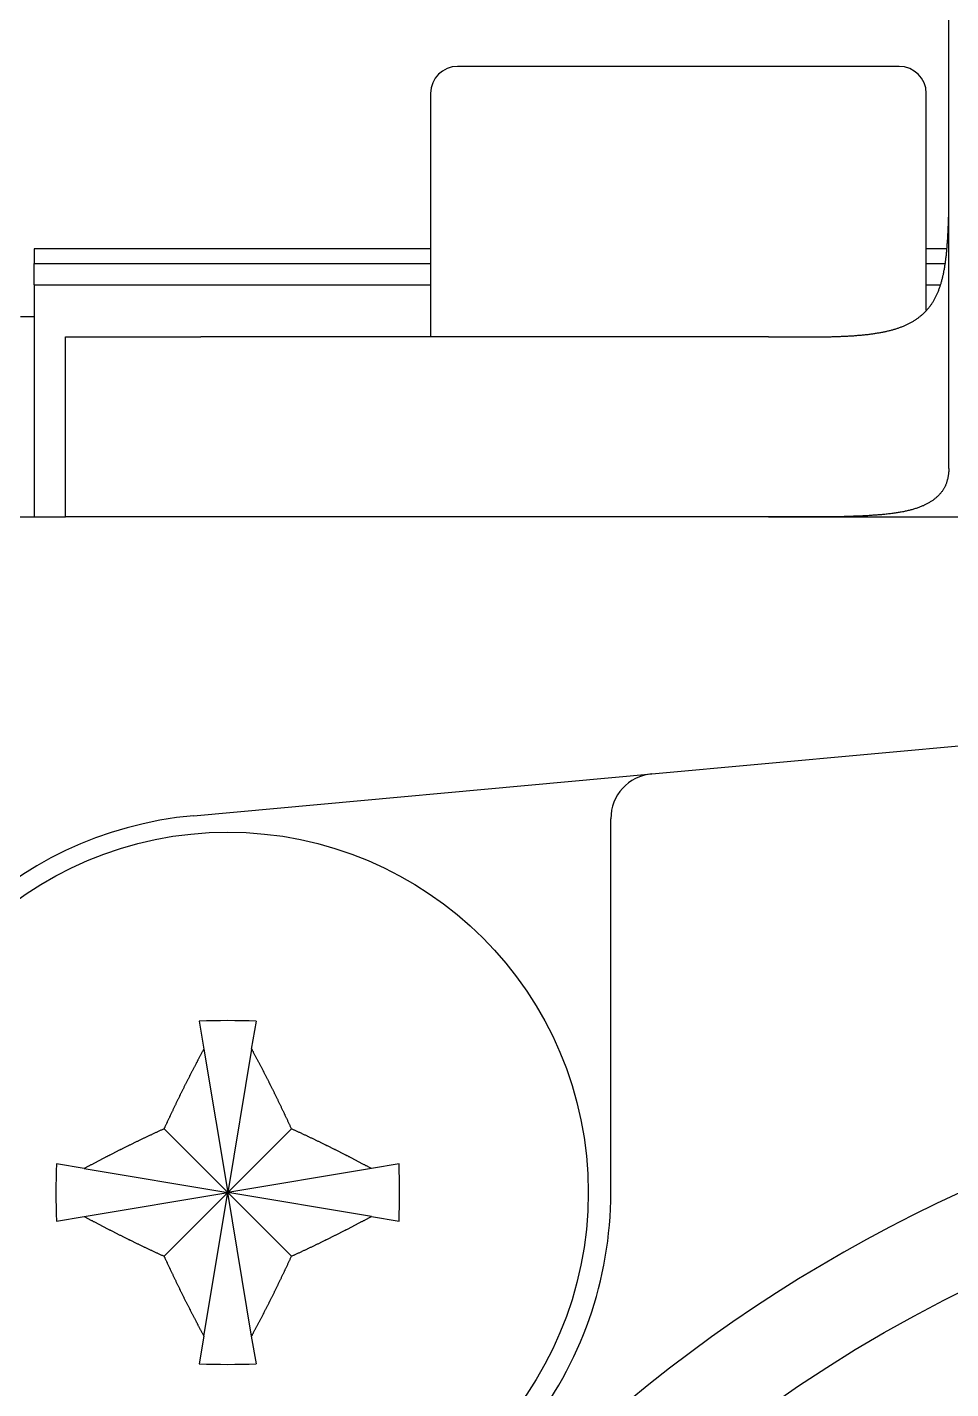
# Model space of a CAD drawing. Extents: x 55 to 320, y 62 to 485.
# Drawn here: x 67.05 to 77.3, y 116.55 to 131.66 of the extents above; entities that cross this region are included whole.
import ezdxf

# ---------------------------------------------------------------- set-up
doc = ezdxf.new("R2010")
doc.units = 0
doc.header["$MEASUREMENT"] = 0
doc.layers.add('FR_QBM1_G14_40U', color=7, linetype='CONTINUOUS')

msp = doc.modelspace()

# ---------------------------------------------------------------- linework, layer by layer
at = {"layer": 'FR_QBM1_G14_40U', "color": 5, "linetype": 'Continuous'}
for p, q in [((77.279, 128.227), (77.279, 140.727)), ((76.729, 131.227), (71.829, 131.227)), ((71.529, 130.927), (71.529, 128.227)), ((77.029, 128.522), (77.029, 130.927)), ((67.129, 129.203), (67.129, 129.039)), ((71.529, 129.203), (67.129, 129.203)), ((77.259, 129.203), (77.029, 129.203)), ((67.129, 128.804), (67.129, 129.039)), ((67.129, 129.039), (71.529, 129.039)), ((77.029, 129.039), (77.238, 129.039)), ((67.129, 128.804), (71.529, 128.804)), ((67.129, 128.804), (67.129, 126.227)), ((77.029, 128.804), (77.184, 128.804)), ((67.129, 128.449), (66.979, 128.449)), ((67.479, 128.227), (68.979, 128.227)), ((67.479, 126.227), (67.479, 128.227)), ((75.279, 128.227), (68.979, 128.227)), ((77.279, 126.763), (77.279, 128.227)), ((62.279, 126.227), (67.479, 126.227)), ((68.979, 126.227), (67.479, 126.227)), ((75.279, 126.227), (68.979, 126.227)), ((75.279, 126.227), (93.279, 126.227)), ((73.984, 123.374), (82.418, 124.143)), ((68.898, 122.91), (73.984, 123.374)), ((73.529, 118.727), (73.529, 122.876)), ((68.962, 120.628), (69.013, 120.32)), ((69.544, 120.32), (69.596, 120.628)), ((69.013, 120.32), (69.279, 118.727)), ((69.544, 120.32), (69.279, 118.727)), ((68.572, 119.434), (69.279, 118.727)), ((69.986, 119.434), (69.279, 118.727)), ((67.686, 118.993), (67.378, 119.044)), ((67.686, 118.993), (69.279, 118.727)), ((70.872, 118.993), (69.279, 118.727)), ((71.18, 119.044), (70.872, 118.993)), ((67.686, 118.462), (69.279, 118.727)), ((68.572, 118.02), (69.279, 118.727)), ((69.013, 117.134), (69.279, 118.727)), ((69.986, 118.02), (69.279, 118.727)), ((69.544, 117.134), (69.279, 118.727)), ((70.872, 118.462), (69.279, 118.727)), ((67.378, 118.41), (67.686, 118.462)), ((70.872, 118.462), (71.18, 118.41)), ((69.013, 117.134), (68.962, 116.826)), ((69.596, 116.826), (69.544, 117.134))]:
    msp.add_line(p, q, dxfattribs=at)
for points in [[(77.261, 129.227, 0), (77.261, 129.231, 0), (77.261, 129.234, 0), (77.262, 129.238, 0), (77.262, 129.242, 0), (77.262, 129.245, 0), (77.263, 129.249, 0), (77.263, 129.252, 0), (77.263, 129.256, 0), (77.263, 129.26, 0), (77.264, 129.263, 0), (77.264, 129.267, 0), (77.264, 129.271, 0), (77.264, 129.274, 0), (77.265, 129.278, 0), (77.265, 129.281, 0), (77.265, 129.285, 0), (77.265, 129.289, 0), (77.266, 129.292, 0), (77.266, 129.296, 0), (77.266, 129.299, 0), (77.266, 129.303, 0), (77.267, 129.307, 0), (77.267, 129.31, 0), (77.267, 129.314, 0), (77.267, 129.317, 0), (77.267, 129.321, 0), (77.268, 129.325, 0), (77.268, 129.328, 0), (77.268, 129.332, 0), (77.268, 129.336, 0), (77.269, 129.339, 0), (77.269, 129.343, 0), (77.269, 129.346, 0), (77.269, 129.35, 0), (77.269, 129.354, 0), (77.27, 129.357, 0), (77.27, 129.361, 0), (77.27, 129.365, 0), (77.27, 129.368, 0), (77.27, 129.372, 0), (77.271, 129.375, 0), (77.271, 129.379, 0), (77.271, 129.383, 0), (77.271, 129.386, 0), (77.271, 129.39, 0), (77.272, 129.393, 0), (77.272, 129.397, 0), (77.272, 129.401, 0), (77.272, 129.404, 0), (77.272, 129.408, 0), (77.272, 129.412, 0), (77.273, 129.415, 0), (77.273, 129.419, 0), (77.273, 129.422, 0), (77.273, 129.426, 0), (77.273, 129.43, 0), (77.273, 129.433, 0), (77.274, 129.437, 0), (77.274, 129.441, 0), (77.274, 129.444, 0), (77.274, 129.448, 0), (77.274, 129.452, 0), (77.274, 129.455, 0), (77.275, 129.459, 0), (77.275, 129.462, 0), (77.275, 129.466, 0), (77.275, 129.47, 0), (77.275, 129.473, 0), (77.275, 129.477, 0), (77.275, 129.481, 0), (77.275, 129.484, 0), (77.275, 129.488, 0), (77.276, 129.491, 0), (77.276, 129.495, 0), (77.276, 129.499, 0), (77.276, 129.502, 0), (77.276, 129.506, 0), (77.276, 129.51, 0), (77.276, 129.513, 0), (77.276, 129.517, 0), (77.276, 129.52, 0), (77.277, 129.524, 0), (77.277, 129.528, 0), (77.277, 129.531, 0), (77.277, 129.535, 0), (77.277, 129.539, 0), (77.277, 129.542, 0), (77.277, 129.546, 0), (77.277, 129.55, 0), (77.277, 129.553, 0), (77.278, 129.557, 0), (77.278, 129.56, 0), (77.278, 129.564, 0), (77.278, 129.568, 0), (77.278, 129.571, 0), (77.278, 129.575, 0), (77.278, 129.579, 0), (77.278, 129.582, 0), (77.278, 129.586, 0), (77.278, 129.59, 0), (77.278, 129.593, 0), (77.278, 129.597, 0), (77.278, 129.6, 0), (77.278, 129.604, 0), (77.278, 129.608, 0), (77.278, 129.611, 0), (77.278, 129.615, 0), (77.278, 129.619, 0), (77.279, 129.622, 0), (77.279, 129.626, 0), (77.279, 129.63, 0), (77.279, 129.633, 0), (77.279, 129.637, 0), (77.279, 129.64, 0), (77.279, 129.644, 0), (77.279, 129.648, 0), (77.279, 129.651, 0), (77.279, 129.655, 0), (77.279, 129.659, 0), (77.279, 129.662, 0), (77.279, 129.666, 0), (77.279, 129.67, 0), (77.279, 129.673, 0), (77.279, 129.677, 0), (77.279, 129.68, 0), (77.279, 129.684, 0), (77.279, 129.688, 0), (77.279, 129.691, 0)], [(69.013, 120.32, 0), (69.01, 120.314, 0), (69.006, 120.307, 0), (69.002, 120.3, 0), (68.999, 120.293, 0), (68.995, 120.287, 0), (68.992, 120.28, 0), (68.988, 120.273, 0), (68.984, 120.266, 0), (68.981, 120.26, 0), (68.977, 120.253, 0), (68.974, 120.246, 0), (68.97, 120.239, 0), (68.966, 120.233, 0), (68.963, 120.226, 0), (68.959, 120.219, 0), (68.956, 120.212, 0), (68.952, 120.205, 0), (68.948, 120.199, 0), (68.945, 120.192, 0), (68.941, 120.185, 0), (68.938, 120.178, 0), (68.934, 120.171, 0), (68.93, 120.165, 0), (68.927, 120.158, 0), (68.923, 120.151, 0), (68.92, 120.144, 0), (68.916, 120.137, 0), (68.913, 120.131, 0), (68.909, 120.124, 0), (68.906, 120.117, 0), (68.902, 120.11, 0), (68.898, 120.103, 0), (68.895, 120.096, 0), (68.891, 120.09, 0), (68.888, 120.083, 0), (68.884, 120.076, 0), (68.881, 120.069, 0), (68.877, 120.062, 0), (68.874, 120.055, 0), (68.87, 120.049, 0), (68.867, 120.042, 0), (68.863, 120.035, 0), (68.86, 120.028, 0), (68.856, 120.021, 0), (68.853, 120.014, 0), (68.849, 120.007, 0), (68.846, 120, 0), (68.842, 119.994, 0), (68.838, 119.987, 0), (68.835, 119.98, 0), (68.832, 119.973, 0), (68.828, 119.966, 0), (68.825, 119.959, 0), (68.821, 119.952, 0), (68.818, 119.945, 0), (68.814, 119.938, 0), (68.811, 119.931, 0), (68.807, 119.925, 0), (68.804, 119.918, 0), (68.8, 119.911, 0), (68.797, 119.904, 0), (68.793, 119.897, 0), (68.79, 119.89, 0), (68.786, 119.883, 0), (68.783, 119.876, 0), (68.779, 119.869, 0), (68.776, 119.862, 0), (68.773, 119.855, 0), (68.769, 119.848, 0), (68.766, 119.841, 0), (68.762, 119.834, 0), (68.759, 119.827, 0), (68.755, 119.821, 0), (68.752, 119.814, 0), (68.749, 119.807, 0), (68.745, 119.8, 0), (68.742, 119.793, 0), (68.738, 119.786, 0), (68.735, 119.779, 0), (68.732, 119.772, 0), (68.728, 119.765, 0), (68.725, 119.758, 0), (68.721, 119.751, 0), (68.718, 119.744, 0), (68.715, 119.737, 0), (68.711, 119.73, 0), (68.708, 119.723, 0), (68.704, 119.716, 0), (68.701, 119.709, 0), (68.698, 119.702, 0), (68.694, 119.695, 0), (68.691, 119.688, 0), (68.688, 119.681, 0), (68.684, 119.674, 0), (68.681, 119.667, 0), (68.677, 119.66, 0), (68.674, 119.653, 0), (68.671, 119.646, 0), (68.668, 119.639, 0), (68.664, 119.632, 0), (68.661, 119.625, 0), (68.657, 119.618, 0), (68.654, 119.611, 0), (68.651, 119.604, 0), (68.647, 119.597, 0), (68.644, 119.59, 0), (68.641, 119.583, 0), (68.638, 119.576, 0), (68.634, 119.568, 0), (68.631, 119.561, 0), (68.628, 119.554, 0), (68.624, 119.547, 0), (68.621, 119.54, 0), (68.618, 119.533, 0), (68.615, 119.526, 0), (68.611, 119.519, 0), (68.608, 119.512, 0), (68.605, 119.505, 0), (68.601, 119.498, 0), (68.598, 119.491, 0), (68.595, 119.484, 0), (68.591, 119.477, 0), (68.588, 119.47, 0), (68.585, 119.463, 0), (68.582, 119.455, 0), (68.579, 119.448, 0), (68.575, 119.441, 0), (68.572, 119.434, 0)], [(69.986, 119.434, 0), (69.983, 119.441, 0), (69.979, 119.448, 0), (69.976, 119.455, 0), (69.973, 119.463, 0), (69.97, 119.47, 0), (69.966, 119.477, 0), (69.963, 119.484, 0), (69.96, 119.491, 0), (69.957, 119.498, 0), (69.953, 119.505, 0), (69.95, 119.512, 0), (69.947, 119.519, 0), (69.944, 119.526, 0), (69.94, 119.533, 0), (69.937, 119.54, 0), (69.934, 119.547, 0), (69.93, 119.554, 0), (69.927, 119.561, 0), (69.924, 119.568, 0), (69.92, 119.576, 0), (69.917, 119.583, 0), (69.914, 119.59, 0), (69.91, 119.597, 0), (69.907, 119.604, 0), (69.904, 119.611, 0), (69.9, 119.618, 0), (69.897, 119.625, 0), (69.894, 119.632, 0), (69.89, 119.639, 0), (69.887, 119.646, 0), (69.884, 119.653, 0), (69.88, 119.66, 0), (69.877, 119.667, 0), (69.874, 119.674, 0), (69.87, 119.681, 0), (69.867, 119.688, 0), (69.864, 119.695, 0), (69.86, 119.702, 0), (69.857, 119.709, 0), (69.853, 119.716, 0), (69.85, 119.723, 0), (69.847, 119.73, 0), (69.843, 119.737, 0), (69.84, 119.744, 0), (69.837, 119.751, 0), (69.833, 119.758, 0), (69.83, 119.765, 0), (69.826, 119.772, 0), (69.823, 119.779, 0), (69.82, 119.786, 0), (69.816, 119.793, 0), (69.813, 119.8, 0), (69.809, 119.807, 0), (69.806, 119.814, 0), (69.802, 119.821, 0), (69.799, 119.827, 0), (69.796, 119.834, 0), (69.792, 119.841, 0), (69.789, 119.848, 0), (69.785, 119.855, 0), (69.782, 119.862, 0), (69.778, 119.869, 0), (69.775, 119.876, 0), (69.772, 119.883, 0), (69.768, 119.89, 0), (69.765, 119.897, 0), (69.761, 119.904, 0), (69.758, 119.911, 0), (69.754, 119.918, 0), (69.751, 119.925, 0), (69.747, 119.931, 0), (69.744, 119.938, 0), (69.74, 119.945, 0), (69.737, 119.952, 0), (69.733, 119.959, 0), (69.73, 119.966, 0), (69.726, 119.973, 0), (69.723, 119.98, 0), (69.719, 119.987, 0), (69.716, 119.994, 0), (69.712, 120, 0), (69.709, 120.007, 0), (69.705, 120.014, 0), (69.702, 120.021, 0), (69.698, 120.028, 0), (69.695, 120.035, 0), (69.691, 120.042, 0), (69.688, 120.049, 0), (69.684, 120.055, 0), (69.681, 120.062, 0), (69.677, 120.069, 0), (69.674, 120.076, 0), (69.67, 120.083, 0), (69.667, 120.09, 0), (69.663, 120.096, 0), (69.659, 120.103, 0), (69.656, 120.11, 0), (69.652, 120.117, 0), (69.649, 120.124, 0), (69.645, 120.131, 0), (69.642, 120.137, 0), (69.638, 120.144, 0), (69.635, 120.151, 0), (69.631, 120.158, 0), (69.627, 120.165, 0), (69.624, 120.171, 0), (69.62, 120.178, 0), (69.617, 120.185, 0), (69.613, 120.192, 0), (69.609, 120.199, 0), (69.606, 120.205, 0), (69.602, 120.212, 0), (69.599, 120.219, 0), (69.595, 120.226, 0), (69.592, 120.233, 0), (69.588, 120.239, 0), (69.584, 120.246, 0), (69.581, 120.253, 0), (69.577, 120.26, 0), (69.573, 120.266, 0), (69.57, 120.273, 0), (69.566, 120.28, 0), (69.563, 120.287, 0), (69.559, 120.293, 0), (69.555, 120.3, 0), (69.552, 120.307, 0), (69.548, 120.314, 0), (69.544, 120.32, 0)], [(68.572, 119.434, 0), (68.565, 119.431, 0), (68.558, 119.428, 0), (68.551, 119.424, 0), (68.544, 119.421, 0), (68.537, 119.418, 0), (68.529, 119.415, 0), (68.522, 119.411, 0), (68.515, 119.408, 0), (68.508, 119.405, 0), (68.501, 119.402, 0), (68.494, 119.398, 0), (68.487, 119.395, 0), (68.48, 119.392, 0), (68.473, 119.388, 0), (68.466, 119.385, 0), (68.459, 119.382, 0), (68.452, 119.379, 0), (68.445, 119.375, 0), (68.438, 119.372, 0), (68.431, 119.369, 0), (68.424, 119.365, 0), (68.417, 119.362, 0), (68.41, 119.359, 0), (68.403, 119.355, 0), (68.395, 119.352, 0), (68.388, 119.349, 0), (68.382, 119.345, 0), (68.374, 119.342, 0), (68.367, 119.339, 0), (68.36, 119.335, 0), (68.353, 119.332, 0), (68.346, 119.329, 0), (68.339, 119.325, 0), (68.332, 119.322, 0), (68.325, 119.319, 0), (68.318, 119.315, 0), (68.311, 119.312, 0), (68.304, 119.309, 0), (68.297, 119.305, 0), (68.29, 119.302, 0), (68.283, 119.298, 0), (68.276, 119.295, 0), (68.269, 119.292, 0), (68.262, 119.288, 0), (68.255, 119.285, 0), (68.248, 119.281, 0), (68.241, 119.278, 0), (68.234, 119.275, 0), (68.228, 119.271, 0), (68.221, 119.268, 0), (68.213, 119.264, 0), (68.207, 119.261, 0), (68.2, 119.258, 0), (68.193, 119.254, 0), (68.186, 119.251, 0), (68.179, 119.247, 0), (68.172, 119.244, 0), (68.165, 119.24, 0), (68.158, 119.237, 0), (68.151, 119.234, 0), (68.144, 119.23, 0), (68.137, 119.227, 0), (68.13, 119.223, 0), (68.123, 119.22, 0), (68.116, 119.216, 0), (68.109, 119.213, 0), (68.102, 119.209, 0), (68.096, 119.206, 0), (68.089, 119.203, 0), (68.082, 119.199, 0), (68.075, 119.196, 0), (68.068, 119.192, 0), (68.061, 119.189, 0), (68.054, 119.185, 0), (68.047, 119.182, 0), (68.04, 119.178, 0), (68.033, 119.175, 0), (68.026, 119.171, 0), (68.02, 119.168, 0), (68.013, 119.164, 0), (68.006, 119.161, 0), (67.999, 119.157, 0), (67.992, 119.154, 0), (67.985, 119.15, 0), (67.978, 119.147, 0), (67.971, 119.143, 0), (67.965, 119.14, 0), (67.958, 119.136, 0), (67.951, 119.133, 0), (67.944, 119.129, 0), (67.937, 119.125, 0), (67.93, 119.122, 0), (67.923, 119.118, 0), (67.917, 119.115, 0), (67.91, 119.111, 0), (67.903, 119.108, 0), (67.896, 119.104, 0), (67.889, 119.101, 0), (67.882, 119.097, 0), (67.876, 119.094, 0), (67.869, 119.09, 0), (67.862, 119.086, 0), (67.855, 119.083, 0), (67.848, 119.079, 0), (67.841, 119.076, 0), (67.835, 119.072, 0), (67.828, 119.069, 0), (67.821, 119.065, 0), (67.814, 119.061, 0), (67.808, 119.058, 0), (67.801, 119.054, 0), (67.794, 119.051, 0), (67.787, 119.047, 0), (67.78, 119.043, 0), (67.774, 119.04, 0), (67.767, 119.036, 0), (67.76, 119.033, 0), (67.753, 119.029, 0), (67.746, 119.025, 0), (67.74, 119.022, 0), (67.733, 119.018, 0), (67.726, 119.015, 0), (67.719, 119.011, 0), (67.713, 119.007, 0), (67.706, 119.004, 0), (67.699, 119, 0), (67.693, 118.996, 0), (67.686, 118.993, 0)], [(70.872, 118.993, 0), (70.865, 118.996, 0), (70.859, 119, 0), (70.852, 119.004, 0), (70.845, 119.007, 0), (70.838, 119.011, 0), (70.832, 119.015, 0), (70.825, 119.018, 0), (70.818, 119.022, 0), (70.811, 119.025, 0), (70.805, 119.029, 0), (70.798, 119.033, 0), (70.791, 119.036, 0), (70.784, 119.04, 0), (70.778, 119.043, 0), (70.771, 119.047, 0), (70.764, 119.051, 0), (70.757, 119.054, 0), (70.75, 119.058, 0), (70.744, 119.061, 0), (70.737, 119.065, 0), (70.73, 119.069, 0), (70.723, 119.072, 0), (70.716, 119.076, 0), (70.71, 119.079, 0), (70.703, 119.083, 0), (70.696, 119.086, 0), (70.689, 119.09, 0), (70.682, 119.094, 0), (70.675, 119.097, 0), (70.669, 119.101, 0), (70.662, 119.104, 0), (70.655, 119.108, 0), (70.648, 119.111, 0), (70.641, 119.115, 0), (70.635, 119.118, 0), (70.628, 119.122, 0), (70.621, 119.125, 0), (70.614, 119.129, 0), (70.607, 119.133, 0), (70.6, 119.136, 0), (70.593, 119.14, 0), (70.587, 119.143, 0), (70.58, 119.147, 0), (70.573, 119.15, 0), (70.566, 119.154, 0), (70.559, 119.157, 0), (70.552, 119.161, 0), (70.545, 119.164, 0), (70.538, 119.168, 0), (70.531, 119.171, 0), (70.525, 119.175, 0), (70.518, 119.178, 0), (70.511, 119.182, 0), (70.504, 119.185, 0), (70.497, 119.189, 0), (70.49, 119.192, 0), (70.483, 119.196, 0), (70.476, 119.199, 0), (70.469, 119.203, 0), (70.462, 119.206, 0), (70.456, 119.209, 0), (70.449, 119.213, 0), (70.442, 119.216, 0), (70.435, 119.22, 0), (70.428, 119.223, 0), (70.421, 119.227, 0), (70.414, 119.23, 0), (70.407, 119.234, 0), (70.4, 119.237, 0), (70.393, 119.24, 0), (70.386, 119.244, 0), (70.379, 119.247, 0), (70.372, 119.251, 0), (70.365, 119.254, 0), (70.358, 119.258, 0), (70.351, 119.261, 0), (70.344, 119.264, 0), (70.337, 119.268, 0), (70.331, 119.271, 0), (70.323, 119.275, 0), (70.317, 119.278, 0), (70.309, 119.281, 0), (70.303, 119.285, 0), (70.296, 119.288, 0), (70.289, 119.292, 0), (70.282, 119.295, 0), (70.275, 119.298, 0), (70.268, 119.302, 0), (70.261, 119.305, 0), (70.254, 119.309, 0), (70.247, 119.312, 0), (70.24, 119.315, 0), (70.233, 119.319, 0), (70.226, 119.322, 0), (70.219, 119.325, 0), (70.212, 119.329, 0), (70.205, 119.332, 0), (70.198, 119.335, 0), (70.191, 119.339, 0), (70.183, 119.342, 0), (70.177, 119.345, 0), (70.169, 119.349, 0), (70.162, 119.352, 0), (70.155, 119.355, 0), (70.148, 119.359, 0), (70.141, 119.362, 0), (70.134, 119.365, 0), (70.127, 119.369, 0), (70.12, 119.372, 0), (70.113, 119.375, 0), (70.106, 119.379, 0), (70.099, 119.382, 0), (70.092, 119.385, 0), (70.085, 119.388, 0), (70.078, 119.392, 0), (70.071, 119.395, 0), (70.064, 119.398, 0), (70.057, 119.402, 0), (70.05, 119.405, 0), (70.043, 119.408, 0), (70.035, 119.411, 0), (70.028, 119.415, 0), (70.021, 119.418, 0), (70.014, 119.421, 0), (70.007, 119.424, 0), (70, 119.428, 0), (69.993, 119.431, 0), (69.986, 119.434, 0)], [(67.686, 118.462, 0), (67.693, 118.458, 0), (67.699, 118.454, 0), (67.706, 118.451, 0), (67.713, 118.447, 0), (67.719, 118.444, 0), (67.726, 118.44, 0), (67.733, 118.436, 0), (67.74, 118.433, 0), (67.746, 118.429, 0), (67.753, 118.425, 0), (67.76, 118.422, 0), (67.767, 118.418, 0), (67.774, 118.415, 0), (67.78, 118.411, 0), (67.787, 118.407, 0), (67.794, 118.404, 0), (67.801, 118.4, 0), (67.808, 118.397, 0), (67.814, 118.393, 0), (67.821, 118.389, 0), (67.828, 118.386, 0), (67.835, 118.382, 0), (67.841, 118.379, 0), (67.848, 118.375, 0), (67.855, 118.372, 0), (67.862, 118.368, 0), (67.869, 118.364, 0), (67.876, 118.361, 0), (67.882, 118.357, 0), (67.889, 118.354, 0), (67.896, 118.35, 0), (67.903, 118.347, 0), (67.91, 118.343, 0), (67.917, 118.34, 0), (67.923, 118.336, 0), (67.93, 118.333, 0), (67.937, 118.329, 0), (67.944, 118.325, 0), (67.951, 118.322, 0), (67.958, 118.318, 0), (67.965, 118.315, 0), (67.971, 118.311, 0), (67.978, 118.308, 0), (67.985, 118.304, 0), (67.992, 118.301, 0), (67.999, 118.297, 0), (68.006, 118.294, 0), (68.013, 118.29, 0), (68.02, 118.287, 0), (68.026, 118.283, 0), (68.033, 118.28, 0), (68.04, 118.276, 0), (68.047, 118.273, 0), (68.054, 118.269, 0), (68.061, 118.266, 0), (68.068, 118.262, 0), (68.075, 118.259, 0), (68.082, 118.255, 0), (68.089, 118.252, 0), (68.096, 118.249, 0), (68.102, 118.245, 0), (68.109, 118.242, 0), (68.116, 118.238, 0), (68.123, 118.235, 0), (68.13, 118.231, 0), (68.137, 118.228, 0), (68.144, 118.224, 0), (68.151, 118.221, 0), (68.158, 118.217, 0), (68.165, 118.214, 0), (68.172, 118.211, 0), (68.179, 118.207, 0), (68.186, 118.204, 0), (68.193, 118.2, 0), (68.2, 118.197, 0), (68.207, 118.193, 0), (68.213, 118.19, 0), (68.221, 118.187, 0), (68.228, 118.183, 0), (68.234, 118.18, 0), (68.241, 118.176, 0), (68.248, 118.173, 0), (68.255, 118.17, 0), (68.262, 118.166, 0), (68.269, 118.163, 0), (68.276, 118.159, 0), (68.283, 118.156, 0), (68.29, 118.153, 0), (68.297, 118.149, 0), (68.304, 118.146, 0), (68.311, 118.143, 0), (68.318, 118.139, 0), (68.325, 118.136, 0), (68.332, 118.133, 0), (68.339, 118.129, 0), (68.346, 118.126, 0), (68.353, 118.122, 0), (68.36, 118.119, 0), (68.367, 118.116, 0), (68.374, 118.112, 0), (68.382, 118.109, 0), (68.388, 118.106, 0), (68.395, 118.102, 0), (68.403, 118.099, 0), (68.41, 118.096, 0), (68.417, 118.092, 0), (68.424, 118.089, 0), (68.431, 118.086, 0), (68.438, 118.083, 0), (68.445, 118.079, 0), (68.452, 118.076, 0), (68.459, 118.073, 0), (68.466, 118.069, 0), (68.473, 118.066, 0), (68.48, 118.063, 0), (68.487, 118.059, 0), (68.494, 118.056, 0), (68.501, 118.053, 0), (68.508, 118.05, 0), (68.515, 118.046, 0), (68.522, 118.043, 0), (68.529, 118.04, 0), (68.537, 118.037, 0), (68.544, 118.033, 0), (68.551, 118.03, 0), (68.558, 118.027, 0), (68.565, 118.024, 0), (68.572, 118.02, 0)], [(69.986, 118.02, 0), (69.993, 118.024, 0), (70, 118.027, 0), (70.007, 118.03, 0), (70.014, 118.033, 0), (70.021, 118.037, 0), (70.028, 118.04, 0), (70.035, 118.043, 0), (70.043, 118.046, 0), (70.05, 118.05, 0), (70.057, 118.053, 0), (70.064, 118.056, 0), (70.071, 118.059, 0), (70.078, 118.063, 0), (70.085, 118.066, 0), (70.092, 118.069, 0), (70.099, 118.073, 0), (70.106, 118.076, 0), (70.113, 118.079, 0), (70.12, 118.083, 0), (70.127, 118.086, 0), (70.134, 118.089, 0), (70.141, 118.092, 0), (70.148, 118.096, 0), (70.155, 118.099, 0), (70.162, 118.102, 0), (70.169, 118.106, 0), (70.177, 118.109, 0), (70.183, 118.112, 0), (70.191, 118.116, 0), (70.198, 118.119, 0), (70.205, 118.122, 0), (70.212, 118.126, 0), (70.219, 118.129, 0), (70.226, 118.133, 0), (70.233, 118.136, 0), (70.24, 118.139, 0), (70.247, 118.143, 0), (70.254, 118.146, 0), (70.261, 118.149, 0), (70.268, 118.153, 0), (70.275, 118.156, 0), (70.282, 118.159, 0), (70.289, 118.163, 0), (70.296, 118.166, 0), (70.303, 118.17, 0), (70.309, 118.173, 0), (70.317, 118.176, 0), (70.323, 118.18, 0), (70.331, 118.183, 0), (70.337, 118.187, 0), (70.344, 118.19, 0), (70.351, 118.193, 0), (70.358, 118.197, 0), (70.365, 118.2, 0), (70.372, 118.204, 0), (70.379, 118.207, 0), (70.386, 118.211, 0), (70.393, 118.214, 0), (70.4, 118.217, 0), (70.407, 118.221, 0), (70.414, 118.224, 0), (70.421, 118.228, 0), (70.428, 118.231, 0), (70.435, 118.235, 0), (70.442, 118.238, 0), (70.449, 118.242, 0), (70.456, 118.245, 0), (70.462, 118.249, 0), (70.469, 118.252, 0), (70.476, 118.255, 0), (70.483, 118.259, 0), (70.49, 118.262, 0), (70.497, 118.266, 0), (70.504, 118.269, 0), (70.511, 118.273, 0), (70.518, 118.276, 0), (70.525, 118.28, 0), (70.531, 118.283, 0), (70.538, 118.287, 0), (70.545, 118.29, 0), (70.552, 118.294, 0), (70.559, 118.297, 0), (70.566, 118.301, 0), (70.573, 118.304, 0), (70.58, 118.308, 0), (70.587, 118.311, 0), (70.593, 118.315, 0), (70.6, 118.318, 0), (70.607, 118.322, 0), (70.614, 118.325, 0), (70.621, 118.329, 0), (70.628, 118.333, 0), (70.635, 118.336, 0), (70.641, 118.34, 0), (70.648, 118.343, 0), (70.655, 118.347, 0), (70.662, 118.35, 0), (70.669, 118.354, 0), (70.675, 118.357, 0), (70.682, 118.361, 0), (70.689, 118.364, 0), (70.696, 118.368, 0), (70.703, 118.372, 0), (70.71, 118.375, 0), (70.716, 118.379, 0), (70.723, 118.382, 0), (70.73, 118.386, 0), (70.737, 118.389, 0), (70.744, 118.393, 0), (70.75, 118.397, 0), (70.757, 118.4, 0), (70.764, 118.404, 0), (70.771, 118.407, 0), (70.778, 118.411, 0), (70.784, 118.415, 0), (70.791, 118.418, 0), (70.798, 118.422, 0), (70.805, 118.425, 0), (70.811, 118.429, 0), (70.818, 118.433, 0), (70.825, 118.436, 0), (70.832, 118.44, 0), (70.838, 118.444, 0), (70.845, 118.447, 0), (70.852, 118.451, 0), (70.859, 118.454, 0), (70.865, 118.458, 0), (70.872, 118.462, 0)], [(68.572, 118.02, 0), (68.575, 118.013, 0), (68.579, 118.006, 0), (68.582, 117.999, 0), (68.585, 117.992, 0), (68.588, 117.985, 0), (68.591, 117.978, 0), (68.595, 117.971, 0), (68.598, 117.964, 0), (68.601, 117.957, 0), (68.605, 117.95, 0), (68.608, 117.942, 0), (68.611, 117.935, 0), (68.615, 117.928, 0), (68.618, 117.921, 0), (68.621, 117.914, 0), (68.624, 117.907, 0), (68.628, 117.9, 0), (68.631, 117.893, 0), (68.634, 117.886, 0), (68.638, 117.879, 0), (68.641, 117.872, 0), (68.644, 117.865, 0), (68.647, 117.858, 0), (68.651, 117.851, 0), (68.654, 117.844, 0), (68.657, 117.837, 0), (68.661, 117.83, 0), (68.664, 117.823, 0), (68.668, 117.816, 0), (68.671, 117.809, 0), (68.674, 117.802, 0), (68.677, 117.795, 0), (68.681, 117.788, 0), (68.684, 117.781, 0), (68.688, 117.774, 0), (68.691, 117.767, 0), (68.694, 117.76, 0), (68.698, 117.753, 0), (68.701, 117.746, 0), (68.704, 117.739, 0), (68.708, 117.732, 0), (68.711, 117.725, 0), (68.715, 117.718, 0), (68.718, 117.711, 0), (68.721, 117.704, 0), (68.725, 117.697, 0), (68.728, 117.69, 0), (68.732, 117.683, 0), (68.735, 117.676, 0), (68.738, 117.669, 0), (68.742, 117.662, 0), (68.745, 117.655, 0), (68.749, 117.648, 0), (68.752, 117.641, 0), (68.755, 117.634, 0), (68.759, 117.627, 0), (68.762, 117.62, 0), (68.766, 117.613, 0), (68.769, 117.606, 0), (68.773, 117.599, 0), (68.776, 117.592, 0), (68.779, 117.585, 0), (68.783, 117.578, 0), (68.786, 117.571, 0), (68.79, 117.565, 0), (68.793, 117.558, 0), (68.797, 117.551, 0), (68.8, 117.544, 0), (68.804, 117.537, 0), (68.807, 117.53, 0), (68.811, 117.523, 0), (68.814, 117.516, 0), (68.818, 117.509, 0), (68.821, 117.502, 0), (68.825, 117.495, 0), (68.828, 117.489, 0), (68.832, 117.482, 0), (68.835, 117.475, 0), (68.838, 117.468, 0), (68.842, 117.461, 0), (68.846, 117.454, 0), (68.849, 117.447, 0), (68.853, 117.44, 0), (68.856, 117.433, 0), (68.86, 117.427, 0), (68.863, 117.42, 0), (68.867, 117.413, 0), (68.87, 117.406, 0), (68.874, 117.399, 0), (68.877, 117.392, 0), (68.881, 117.385, 0), (68.884, 117.379, 0), (68.888, 117.372, 0), (68.891, 117.365, 0), (68.895, 117.358, 0), (68.898, 117.351, 0), (68.902, 117.344, 0), (68.906, 117.338, 0), (68.909, 117.331, 0), (68.913, 117.324, 0), (68.916, 117.317, 0), (68.92, 117.31, 0), (68.923, 117.303, 0), (68.927, 117.297, 0), (68.93, 117.29, 0), (68.934, 117.283, 0), (68.938, 117.276, 0), (68.941, 117.269, 0), (68.945, 117.263, 0), (68.948, 117.256, 0), (68.952, 117.249, 0), (68.956, 117.242, 0), (68.959, 117.235, 0), (68.963, 117.229, 0), (68.966, 117.222, 0), (68.97, 117.215, 0), (68.974, 117.208, 0), (68.977, 117.202, 0), (68.981, 117.195, 0), (68.984, 117.188, 0), (68.988, 117.181, 0), (68.992, 117.175, 0), (68.995, 117.168, 0), (68.999, 117.161, 0), (69.002, 117.154, 0), (69.006, 117.148, 0), (69.01, 117.141, 0), (69.013, 117.134, 0)], [(69.544, 117.134, 0), (69.548, 117.141, 0), (69.552, 117.148, 0), (69.555, 117.154, 0), (69.559, 117.161, 0), (69.563, 117.168, 0), (69.566, 117.175, 0), (69.57, 117.181, 0), (69.573, 117.188, 0), (69.577, 117.195, 0), (69.581, 117.202, 0), (69.584, 117.208, 0), (69.588, 117.215, 0), (69.592, 117.222, 0), (69.595, 117.229, 0), (69.599, 117.235, 0), (69.602, 117.242, 0), (69.606, 117.249, 0), (69.609, 117.256, 0), (69.613, 117.263, 0), (69.617, 117.269, 0), (69.62, 117.276, 0), (69.624, 117.283, 0), (69.627, 117.29, 0), (69.631, 117.297, 0), (69.635, 117.303, 0), (69.638, 117.31, 0), (69.642, 117.317, 0), (69.645, 117.324, 0), (69.649, 117.331, 0), (69.652, 117.338, 0), (69.656, 117.344, 0), (69.659, 117.351, 0), (69.663, 117.358, 0), (69.667, 117.365, 0), (69.67, 117.372, 0), (69.674, 117.379, 0), (69.677, 117.385, 0), (69.681, 117.392, 0), (69.684, 117.399, 0), (69.688, 117.406, 0), (69.691, 117.413, 0), (69.695, 117.42, 0), (69.698, 117.427, 0), (69.702, 117.433, 0), (69.705, 117.44, 0), (69.709, 117.447, 0), (69.712, 117.454, 0), (69.716, 117.461, 0), (69.719, 117.468, 0), (69.723, 117.475, 0), (69.726, 117.482, 0), (69.73, 117.489, 0), (69.733, 117.495, 0), (69.737, 117.502, 0), (69.74, 117.509, 0), (69.744, 117.516, 0), (69.747, 117.523, 0), (69.751, 117.53, 0), (69.754, 117.537, 0), (69.758, 117.544, 0), (69.761, 117.551, 0), (69.765, 117.558, 0), (69.768, 117.565, 0), (69.772, 117.571, 0), (69.775, 117.578, 0), (69.778, 117.585, 0), (69.782, 117.592, 0), (69.785, 117.599, 0), (69.789, 117.606, 0), (69.792, 117.613, 0), (69.796, 117.62, 0), (69.799, 117.627, 0), (69.802, 117.634, 0), (69.806, 117.641, 0), (69.809, 117.648, 0), (69.813, 117.655, 0), (69.816, 117.662, 0), (69.82, 117.669, 0), (69.823, 117.676, 0), (69.826, 117.683, 0), (69.83, 117.69, 0), (69.833, 117.697, 0), (69.837, 117.704, 0), (69.84, 117.711, 0), (69.843, 117.718, 0), (69.847, 117.725, 0), (69.85, 117.732, 0), (69.853, 117.739, 0), (69.857, 117.746, 0), (69.86, 117.753, 0), (69.864, 117.76, 0), (69.867, 117.767, 0), (69.87, 117.774, 0), (69.874, 117.781, 0), (69.877, 117.788, 0), (69.88, 117.795, 0), (69.884, 117.802, 0), (69.887, 117.809, 0), (69.89, 117.816, 0), (69.894, 117.823, 0), (69.897, 117.83, 0), (69.9, 117.837, 0), (69.904, 117.844, 0), (69.907, 117.851, 0), (69.91, 117.858, 0), (69.914, 117.865, 0), (69.917, 117.872, 0), (69.92, 117.879, 0), (69.924, 117.886, 0), (69.927, 117.893, 0), (69.93, 117.9, 0), (69.934, 117.907, 0), (69.937, 117.914, 0), (69.94, 117.921, 0), (69.944, 117.928, 0), (69.947, 117.935, 0), (69.95, 117.942, 0), (69.953, 117.95, 0), (69.957, 117.957, 0), (69.96, 117.964, 0), (69.963, 117.971, 0), (69.966, 117.978, 0), (69.97, 117.985, 0), (69.973, 117.992, 0), (69.976, 117.999, 0), (69.979, 118.006, 0), (69.983, 118.013, 0), (69.986, 118.02, 0)]]:
    msp.add_polyline3d(points, dxfattribs=at)
at = {"layer": 'FR_QBM1_G14_40U', "color": 5}
for points in [[(75.279, 128.227, 0), (75.292, 128.227, 0), (75.304, 128.227, 0), (75.317, 128.227, 0), (75.33, 128.227, 0), (75.343, 128.227, 0), (75.355, 128.227, 0), (75.368, 128.227, 0), (75.381, 128.227, 0), (75.393, 128.227, 0), (75.406, 128.227, 0), (75.419, 128.227, 0), (75.431, 128.227, 0), (75.444, 128.227, 0), (75.457, 128.227, 0), (75.469, 128.227, 0), (75.482, 128.226, 0), (75.494, 128.226, 0), (75.507, 128.226, 0), (75.519, 128.226, 0), (75.532, 128.226, 0), (75.545, 128.226, 0), (75.557, 128.226, 0), (75.57, 128.226, 0), (75.582, 128.226, 0), (75.595, 128.226, 0), (75.607, 128.226, 0), (75.62, 128.226, 0), (75.632, 128.226, 0), (75.645, 128.225, 0), (75.657, 128.225, 0), (75.669, 128.225, 0), (75.682, 128.225, 0), (75.694, 128.225, 0), (75.707, 128.225, 0), (75.719, 128.225, 0), (75.731, 128.225, 0), (75.743, 128.225, 0), (75.756, 128.225, 0), (75.768, 128.225, 0), (75.78, 128.225, 0), (75.793, 128.225, 0), (75.805, 128.225, 0), (75.817, 128.225, 0), (75.829, 128.225, 0), (75.841, 128.226, 0), (75.853, 128.226, 0), (75.865, 128.226, 0), (75.877, 128.226, 0), (75.889, 128.226, 0), (75.901, 128.226, 0), (75.913, 128.226, 0), (75.925, 128.226, 0), (75.937, 128.227, 0), (75.949, 128.227, 0), (75.961, 128.227, 0), (75.973, 128.227, 0), (75.984, 128.228, 0), (75.996, 128.228, 0), (76.008, 128.228, 0), (76.02, 128.229, 0), (76.031, 128.229, 0), (76.043, 128.229, 0), (76.055, 128.23, 0), (76.066, 128.23, 0), (76.078, 128.23, 0), (76.089, 128.231, 0), (76.101, 128.231, 0), (76.112, 128.232, 0), (76.124, 128.232, 0), (76.135, 128.233, 0), (76.146, 128.234, 0), (76.158, 128.234, 0), (76.169, 128.235, 0), (76.18, 128.235, 0), (76.191, 128.236, 0), (76.203, 128.237, 0), (76.214, 128.238, 0), (76.225, 128.238, 0), (76.236, 128.239, 0), (76.247, 128.24, 0), (76.258, 128.241, 0), (76.269, 128.242, 0), (76.279, 128.242, 0), (76.29, 128.243, 0), (76.301, 128.244, 0), (76.312, 128.245, 0), (76.323, 128.246, 0), (76.333, 128.247, 0), (76.344, 128.249, 0), (76.354, 128.25, 0), (76.365, 128.251, 0), (76.375, 128.252, 0), (76.386, 128.253, 0), (76.396, 128.255, 0), (76.406, 128.256, 0), (76.417, 128.257, 0), (76.427, 128.259, 0), (76.437, 128.26, 0), (76.447, 128.262, 0), (76.457, 128.263, 0), (76.467, 128.265, 0), (76.477, 128.266, 0), (76.487, 128.268, 0), (76.497, 128.269, 0), (76.507, 128.271, 0), (76.517, 128.273, 0), (76.526, 128.275, 0), (76.536, 128.276, 0), (76.546, 128.278, 0), (76.555, 128.28, 0), (76.565, 128.282, 0), (76.574, 128.284, 0), (76.584, 128.286, 0), (76.593, 128.288, 0), (76.602, 128.291, 0), (76.612, 128.293, 0), (76.621, 128.295, 0), (76.63, 128.297, 0), (76.639, 128.3, 0), (76.648, 128.302, 0), (76.657, 128.304, 0), (76.666, 128.307, 0), (76.674, 128.309, 0), (76.683, 128.312, 0), (76.692, 128.315, 0), (76.701, 128.317, 0), (76.709, 128.32, 0), (76.718, 128.323, 0), (76.726, 128.326, 0), (76.734, 128.328, 0), (76.743, 128.331, 0), (76.751, 128.335, 0), (76.759, 128.338, 0), (76.767, 128.341, 0), (76.775, 128.344, 0), (76.783, 128.347, 0), (76.791, 128.351, 0), (76.799, 128.354, 0), (76.807, 128.358, 0), (76.814, 128.361, 0), (76.822, 128.365, 0), (76.83, 128.368, 0), (76.837, 128.372, 0), (76.845, 128.376, 0), (76.852, 128.38, 0), (76.859, 128.384, 0), (76.867, 128.388, 0), (76.874, 128.392, 0), (76.881, 128.396, 0), (76.888, 128.4, 0), (76.895, 128.405, 0), (76.902, 128.409, 0), (76.909, 128.414, 0), (76.915, 128.418, 0), (76.922, 128.423, 0), (76.929, 128.427, 0), (76.935, 128.432, 0), (76.942, 128.437, 0), (76.948, 128.442, 0), (76.955, 128.447, 0), (76.961, 128.452, 0), (76.967, 128.457, 0), (76.973, 128.462, 0), (76.979, 128.467, 0), (76.985, 128.472, 0), (76.991, 128.478, 0), (76.997, 128.483, 0), (77.003, 128.488, 0), (77.009, 128.494, 0), (77.014, 128.5, 0), (77.02, 128.505, 0), (77.025, 128.511, 0), (77.031, 128.517, 0), (77.036, 128.523, 0), (77.041, 128.529, 0), (77.047, 128.535, 0), (77.052, 128.541, 0), (77.057, 128.547, 0), (77.062, 128.553, 0), (77.067, 128.56, 0), (77.072, 128.566, 0), (77.076, 128.573, 0), (77.081, 128.579, 0), (77.086, 128.586, 0), (77.09, 128.593, 0), (77.095, 128.6, 0), (77.099, 128.606, 0), (77.104, 128.613, 0), (77.108, 128.62, 0), (77.112, 128.627, 0), (77.116, 128.635, 0), (77.12, 128.642, 0), (77.124, 128.649, 0), (77.128, 128.657, 0), (77.132, 128.664, 0), (77.136, 128.672, 0), (77.139, 128.679, 0), (77.143, 128.687, 0), (77.147, 128.695, 0), (77.15, 128.703, 0), (77.154, 128.71, 0), (77.157, 128.718, 0), (77.16, 128.726, 0), (77.164, 128.734, 0), (77.167, 128.743, 0), (77.17, 128.751, 0), (77.173, 128.759, 0), (77.176, 128.768, 0), (77.179, 128.776, 0), (77.182, 128.784, 0), (77.185, 128.793, 0), (77.188, 128.802, 0), (77.19, 128.81, 0), (77.193, 128.819, 0), (77.195, 128.828, 0), (77.198, 128.837, 0), (77.201, 128.846, 0), (77.203, 128.855, 0), (77.205, 128.864, 0), (77.208, 128.873, 0), (77.21, 128.882, 0), (77.212, 128.891, 0), (77.214, 128.901, 0), (77.216, 128.91, 0), (77.219, 128.919, 0), (77.221, 128.929, 0), (77.223, 128.938, 0), (77.225, 128.948, 0), (77.226, 128.958, 0), (77.228, 128.967, 0), (77.23, 128.977, 0), (77.232, 128.987, 0), (77.234, 128.997, 0), (77.235, 129.007, 0), (77.237, 129.017, 0), (77.238, 129.027, 0), (77.24, 129.037, 0), (77.241, 129.047, 0), (77.243, 129.057, 0), (77.244, 129.068, 0), (77.246, 129.078, 0), (77.247, 129.088, 0), (77.248, 129.099, 0), (77.249, 129.109, 0), (77.251, 129.12, 0), (77.252, 129.13, 0), (77.253, 129.141, 0), (77.254, 129.151, 0), (77.255, 129.162, 0), (77.256, 129.173, 0), (77.257, 129.184, 0), (77.258, 129.194, 0), (77.259, 129.205, 0), (77.26, 129.216, 0), (77.261, 129.227, 0)], [(77.279, 126.763, 0), (77.279, 126.755, 0), (77.279, 126.746, 0), (77.278, 126.738, 0), (77.278, 126.73, 0), (77.277, 126.721, 0), (77.277, 126.713, 0), (77.276, 126.705, 0), (77.275, 126.697, 0), (77.274, 126.689, 0), (77.273, 126.682, 0), (77.272, 126.674, 0), (77.27, 126.666, 0), (77.269, 126.659, 0), (77.267, 126.651, 0), (77.265, 126.644, 0), (77.263, 126.636, 0), (77.261, 126.629, 0), (77.259, 126.622, 0), (77.257, 126.615, 0), (77.254, 126.608, 0), (77.252, 126.601, 0), (77.249, 126.594, 0), (77.247, 126.587, 0), (77.244, 126.58, 0), (77.241, 126.573, 0), (77.238, 126.567, 0), (77.234, 126.56, 0), (77.231, 126.554, 0), (77.228, 126.547, 0), (77.224, 126.541, 0), (77.22, 126.535, 0), (77.216, 126.528, 0), (77.212, 126.522, 0), (77.208, 126.516, 0), (77.204, 126.51, 0), (77.2, 126.504, 0), (77.195, 126.498, 0), (77.191, 126.493, 0), (77.186, 126.487, 0), (77.181, 126.481, 0), (77.176, 126.476, 0), (77.171, 126.47, 0), (77.166, 126.465, 0), (77.161, 126.459, 0), (77.155, 126.454, 0), (77.15, 126.449, 0), (77.144, 126.444, 0), (77.138, 126.439, 0), (77.132, 126.434, 0), (77.126, 126.429, 0), (77.12, 126.424, 0), (77.114, 126.419, 0), (77.107, 126.414, 0), (77.101, 126.41, 0), (77.094, 126.405, 0), (77.088, 126.401, 0), (77.081, 126.396, 0), (77.074, 126.392, 0), (77.067, 126.387, 0), (77.059, 126.383, 0), (77.052, 126.379, 0), (77.044, 126.375, 0), (77.037, 126.371, 0), (77.029, 126.367, 0), (77.021, 126.363, 0), (77.013, 126.359, 0), (77.005, 126.355, 0), (76.997, 126.351, 0), (76.989, 126.348, 0), (76.98, 126.344, 0), (76.972, 126.341, 0), (76.963, 126.337, 0), (76.954, 126.334, 0), (76.945, 126.331, 0), (76.936, 126.327, 0), (76.927, 126.324, 0), (76.918, 126.321, 0), (76.908, 126.318, 0), (76.899, 126.315, 0), (76.889, 126.312, 0), (76.879, 126.309, 0), (76.869, 126.306, 0), (76.859, 126.304, 0), (76.849, 126.301, 0), (76.839, 126.299, 0), (76.829, 126.296, 0), (76.818, 126.294, 0), (76.807, 126.291, 0), (76.797, 126.289, 0), (76.786, 126.287, 0), (76.775, 126.284, 0), (76.764, 126.282, 0), (76.752, 126.28, 0), (76.741, 126.278, 0), (76.73, 126.276, 0), (76.718, 126.274, 0), (76.707, 126.272, 0), (76.695, 126.271, 0), (76.683, 126.269, 0), (76.671, 126.267, 0), (76.659, 126.265, 0), (76.647, 126.264, 0), (76.634, 126.262, 0), (76.622, 126.261, 0), (76.609, 126.259, 0), (76.597, 126.258, 0), (76.584, 126.256, 0), (76.571, 126.255, 0), (76.558, 126.254, 0), (76.545, 126.252, 0), (76.532, 126.251, 0), (76.519, 126.25, 0), (76.506, 126.249, 0), (76.492, 126.248, 0), (76.479, 126.247, 0), (76.465, 126.246, 0), (76.452, 126.245, 0), (76.438, 126.244, 0), (76.424, 126.243, 0), (76.41, 126.242, 0), (76.397, 126.241, 0), (76.382, 126.24, 0), (76.368, 126.239, 0), (76.354, 126.238, 0), (76.34, 126.238, 0), (76.326, 126.237, 0), (76.311, 126.236, 0), (76.297, 126.236, 0), (76.282, 126.235, 0), (76.267, 126.234, 0), (76.253, 126.234, 0), (76.238, 126.233, 0), (76.223, 126.233, 0), (76.208, 126.232, 0), (76.193, 126.232, 0), (76.178, 126.231, 0), (76.163, 126.231, 0), (76.148, 126.23, 0), (76.133, 126.23, 0), (76.117, 126.23, 0), (76.102, 126.229, 0), (76.086, 126.229, 0), (76.071, 126.229, 0), (76.055, 126.228, 0), (76.04, 126.228, 0), (76.024, 126.228, 0), (76.008, 126.228, 0), (75.993, 126.228, 0), (75.977, 126.227, 0), (75.961, 126.227, 0), (75.945, 126.227, 0), (75.929, 126.227, 0), (75.913, 126.227, 0), (75.897, 126.227, 0), (75.881, 126.227, 0), (75.865, 126.226, 0), (75.849, 126.226, 0), (75.832, 126.226, 0), (75.816, 126.226, 0), (75.8, 126.226, 0), (75.783, 126.226, 0), (75.767, 126.226, 0), (75.75, 126.226, 0), (75.734, 126.226, 0), (75.717, 126.226, 0), (75.701, 126.226, 0), (75.684, 126.226, 0), (75.668, 126.226, 0), (75.651, 126.226, 0), (75.634, 126.226, 0), (75.618, 126.226, 0), (75.601, 126.226, 0), (75.584, 126.226, 0), (75.567, 126.227, 0), (75.55, 126.227, 0), (75.534, 126.227, 0), (75.517, 126.227, 0), (75.5, 126.227, 0), (75.483, 126.227, 0), (75.466, 126.227, 0), (75.449, 126.227, 0), (75.432, 126.227, 0), (75.415, 126.227, 0), (75.398, 126.227, 0), (75.381, 126.227, 0), (75.364, 126.227, 0), (75.347, 126.227, 0), (75.33, 126.227, 0), (75.313, 126.227, 0), (75.296, 126.227, 0), (75.279, 126.227, 0)]]:
    msp.add_polyline3d(points, dxfattribs=at)
at = {"layer": 'FR_QBM1_G14_40U', "color": 5, "linetype": 'Continuous'}
for centre, radius in [((69.279, 118.727), 4), ((84.279, 103.727), 15.5)]:
    msp.add_circle(centre, radius, dxfattribs=at)
for centre, radius, start, end in [((71.829, 130.927), 0.3, 90, 180), ((76.729, 130.927), 0.3, 0, 90), ((74.029, 122.876), 0.5, 95.2095, 180), ((69.279, 118.727), 4.2, 95.2095, 174.7905), ((69.279, 112.661), 7.974, 87.7229, 92.2771), ((84.279, 103.727), 16.5, 24.62, 155.38), ((75.346, 118.727), 7.974, 177.7229, 182.2771), ((63.212, 118.727), 7.974, 357.7229, 2.2771), ((69.279, 118.727), 4.25, 321.2894, 0), ((69.279, 124.794), 7.974, 267.7229, 272.2771)]:
    msp.add_arc(centre, radius, start, end, dxfattribs=at)

doc.saveas('drawing.dxf')
